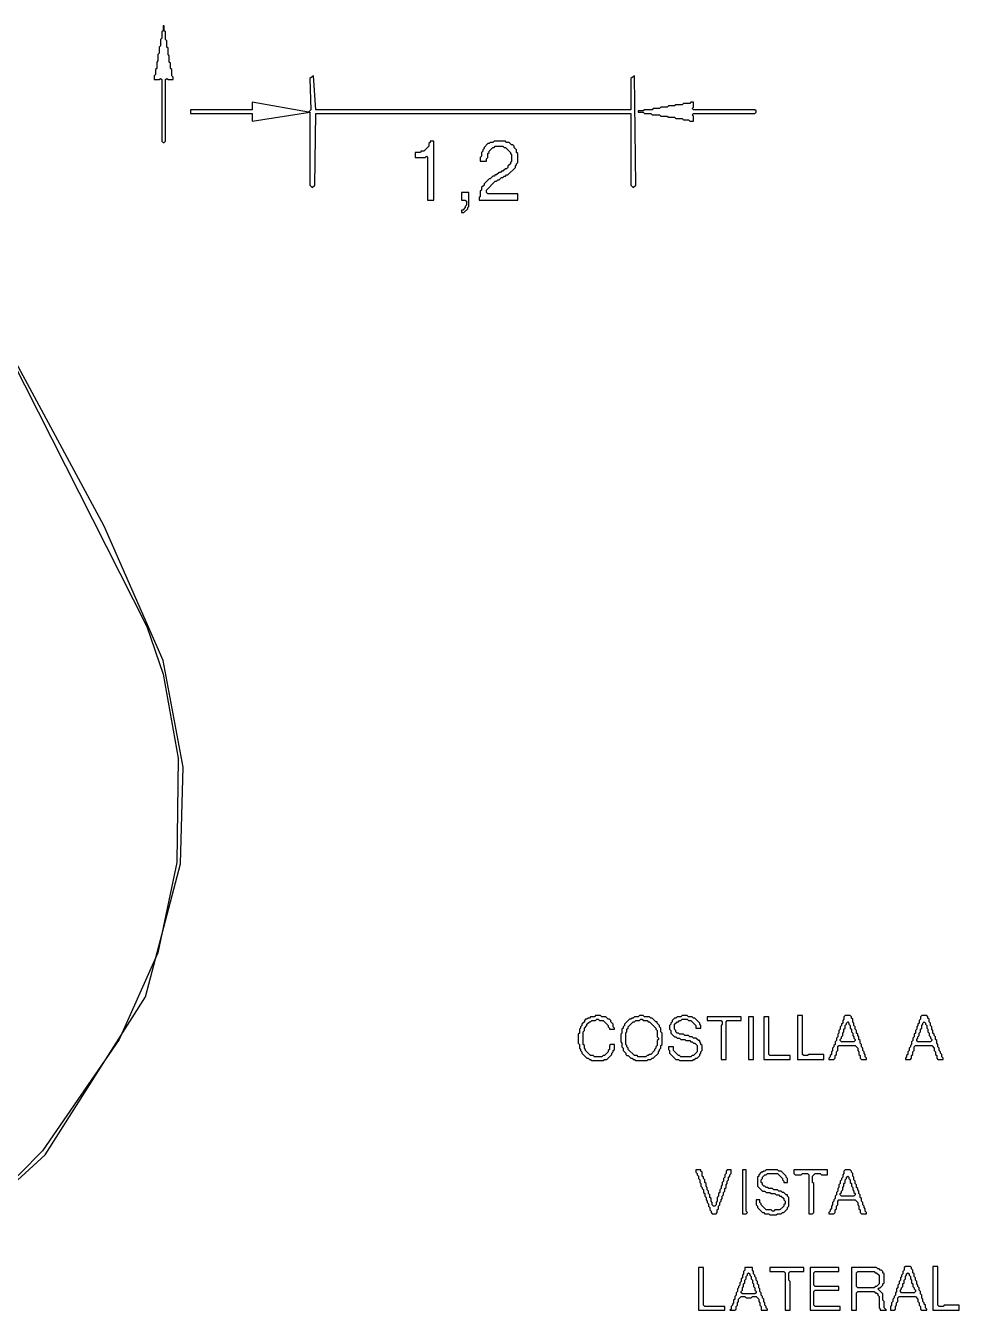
# Model space of a CAD drawing. Extents: x 17 to 323, y -435 to -5.
# Drawn here: x 145.8 to 220.2, y -199.9 to -97.5 of the extents above; entities that cross this region are included whole.
import ezdxf

# ---------------------------------------------------------------- set-up
doc = ezdxf.new("R2010")
doc.units = 0

msp = doc.modelspace()

# ---------------------------------------------------------------- linework, layer by layer
at = {"layer": 'CONTOURS'}
for p, q in [((156.7, -97.9), (156.6, -98)), ((156.6, -98), (156.6, -98.5)), ((156.7, -97.5), (156.7, -97.9)), ((156.8, -97.5), (156.7, -97.5)), ((156.8, -97.9), (156.8, -97.5)), ((156.9, -98), (156.8, -97.9)), ((156.9, -98.6), (156.9, -98)), ((156.5, -99.1), (156.4, -99.2)), ((156.4, -99.2), (156.4, -99.7)), ((156.6, -98.5), (156.5, -98.6)), ((156.5, -98.6), (156.5, -99.1)), ((157, -98.7), (156.9, -98.6)), ((157, -99.2), (157, -98.7)), ((157.1, -99.3), (157, -99.2)), ((157.1, -99.8), (157.1, -99.3)), ((156.3, -100.3), (156.2, -100.4)), ((156.4, -99.7), (156.3, -99.8)), ((156.3, -99.8), (156.3, -100.3)), ((157.2, -99.9), (157.1, -99.8)), ((157.2, -100.4), (157.2, -99.9)), ((156.2, -100.9), (156.1, -101)), ((156.1, -101), (156.1, -101.4)), ((156.2, -100.4), (156.2, -100.9)), ((157.3, -100.5), (157.2, -100.4)), ((157.3, -100.9), (157.3, -100.5)), ((157.4, -101), (157.3, -100.9)), ((157.4, -101.5), (157.4, -101)), ((156.1, -101.4), (156, -101.5)), ((156, -101.5), (156, -101.8)), ((156, -101.8), (156.4, -101.8)), ((156.4, -101.8), (156.5, -101.7)), ((156.5, -101.7), (156.6, -101.8)), ((156.6, -101.8), (156.6, -106.7)), ((156.9, -101.8), (157, -101.7)), ((156.9, -106.7), (156.9, -101.8)), ((157, -101.7), (157.1, -101.8)), ((157.1, -101.8), (157.5, -101.8)), ((157.5, -101.6), (157.4, -101.5)), ((157.5, -101.8), (157.5, -101.6)), ((168.7, -101.5), (168.4, -101.7)), ((168.4, -101.7), (168.5, -104.2)), ((168.9, -104.2), (168.7, -101.5)), ((194.3, -101.5), (194, -101.7)), ((194, -101.7), (194, -104.2)), ((194.4, -110.2), (194.3, -101.5)), ((158.9, -104.2), (158.9, -104.5)), ((163.8, -104.2), (158.9, -104.2)), ((168.3, -104.4), (163.8, -103.6)), ((163.8, -103.6), (163.8, -104.2)), ((163.8, -105.1), (168.4, -104.4)), ((168.5, -104.2), (168.3, -104.4)), ((168.4, -104.4), (168.4, -110.2)), ((194, -104.2), (168.9, -104.2)), ((194.6, -104.3), (194.6, -104.4)), ((195, -104.3), (194.6, -104.3)), ((194.6, -104.4), (195, -104.4)), ((195.1, -104.2), (195, -104.3)), ((195, -104.4), (195.1, -104.5)), ((195.7, -104.2), (195.1, -104.2)), ((195.8, -104.1), (195.7, -104.2)), ((196.3, -104.1), (195.8, -104.1)), ((196.4, -104), (196.3, -104.1)), ((196.9, -104), (196.4, -104)), ((197, -103.9), (196.9, -104)), ((197.5, -103.9), (197, -103.9)), ((197.6, -103.8), (197.5, -103.9)), ((198.1, -103.8), (197.6, -103.8)), ((198.2, -103.7), (198.1, -103.8)), ((198.7, -103.7), (198.2, -103.7)), ((198.8, -103.6), (198.7, -103.7)), ((199, -103.6), (198.8, -103.6)), ((198.9, -104.1), (199, -104)), ((199, -104.2), (198.9, -104.1)), ((199, -104), (199, -103.6)), ((203.9, -104.2), (199, -104.2)), ((204, -104.3), (203.9, -104.2)), ((203.9, -104.5), (204, -104.4)), ((204, -104.4), (204, -104.3)), ((158.9, -104.5), (163.8, -104.5)), ((163.8, -104.5), (163.8, -105.1)), ((168.8, -110.2), (168.9, -104.5)), ((168.9, -104.5), (194, -104.5)), ((194, -104.5), (194, -110.2)), ((195.1, -104.5), (195.6, -104.5)), ((195.6, -104.5), (195.7, -104.6)), ((195.7, -104.6), (196.3, -104.6)), ((196.3, -104.6), (196.4, -104.7)), ((196.4, -104.7), (196.9, -104.7)), ((196.9, -104.7), (197, -104.8)), ((197, -104.8), (197.5, -104.8)), ((197.5, -104.8), (197.6, -104.9)), ((197.6, -104.9), (198.1, -104.9)), ((198.1, -104.9), (198.2, -105)), ((198.2, -105), (198.6, -105)), ((198.6, -105), (198.7, -105.1)), ((198.7, -105.1), (199, -105.1)), ((198.9, -104.6), (199, -104.5)), ((199, -104.7), (198.9, -104.6)), ((199, -104.5), (203.9, -104.5)), ((199, -105.1), (199, -104.7)), ((156.6, -106.7), (156.7, -106.8)), ((156.7, -106.8), (156.8, -106.8)), ((156.8, -106.8), (156.9, -106.7)), ((177.3, -107.5), (177.2, -107.6)), ((177.5, -107.5), (177.3, -107.5)), ((177.9, -107.1), (177.5, -107.5)), ((178, -106.8), (177.9, -106.9)), ((177.9, -106.9), (177.9, -107.1)), ((178, -106.7), (178, -106.8)), ((178.3, -106.7), (178, -106.7)), ((178.3, -111.4), (178.3, -106.7)), ((182.2, -107.5), (182.1, -107.6)), ((182.3, -107.3), (182.2, -107.4)), ((182.2, -107.4), (182.2, -107.5)), ((182.6, -106.9), (182.3, -107.2)), ((182.3, -107.2), (182.3, -107.3)), ((182.7, -106.9), (182.6, -106.9)), ((182.8, -106.8), (182.7, -106.9)), ((182.7, -107.5), (183, -107.2)), ((182.7, -107.6), (182.7, -107.5)), ((183, -106.8), (182.8, -106.8)), ((183.1, -106.7), (183, -106.8)), ((183, -107.2), (183.1, -107.2)), ((184, -106.7), (183.1, -106.7)), ((183.1, -107.2), (183.2, -107.1)), ((183.2, -107.1), (183.8, -107.1)), ((183.8, -107.1), (183.9, -107.2)), ((183.9, -107.2), (184, -107.2)), ((184.1, -106.8), (184, -106.7)), ((184, -107.2), (184.4, -107.6)), ((184.3, -106.8), (184.1, -106.8)), ((184.5, -107), (184.3, -106.8)), ((184.6, -107), (184.5, -107)), ((184.7, -107.1), (184.6, -107)), ((184.7, -107.2), (184.7, -107.1)), ((184.9, -107.4), (184.7, -107.2)), ((184.9, -107.6), (184.9, -107.4)), ((177.2, -107.6), (176.8, -107.6)), ((176.8, -107.6), (176.8, -108)), ((176.8, -108), (177.6, -108)), ((177.6, -108), (177.7, -107.9)), ((177.7, -107.9), (177.8, -108)), ((177.8, -108), (177.8, -111.4)), ((182.1, -107.9), (182, -108)), ((182, -108), (182, -108.3)), ((182, -108.3), (182.5, -108.3)), ((182.1, -107.6), (182.1, -107.9)), ((182.5, -108.1), (182.6, -108)), ((182.5, -108.3), (182.5, -108.1)), ((182.6, -107.7), (182.7, -107.6)), ((182.6, -108), (182.6, -107.7)), ((184.4, -108.5), (184.2, -108.7)), ((184.4, -107.6), (184.4, -107.7)), ((184.4, -107.7), (184.5, -107.8)), ((184.5, -108.3), (184.4, -108.4)), ((184.4, -108.4), (184.4, -108.5)), ((184.5, -107.8), (184.5, -108.3)), ((185, -107.7), (184.9, -107.6)), ((184.9, -108.5), (185, -108.4)), ((184.9, -108.6), (184.9, -108.5)), ((185, -108.4), (185, -107.7)), ((183, -109.5), (182.8, -109.7)), ((183.1, -109.5), (183, -109.5)), ((183.2, -109.4), (183.1, -109.5)), ((183.3, -109.4), (183.2, -109.4)), ((183.5, -109.2), (183.3, -109.4)), ((183.6, -109.2), (183.5, -109.2)), ((183.7, -109.1), (183.6, -109.2)), ((183.8, -109.1), (183.7, -109.1)), ((184, -108.9), (183.8, -109.1)), ((183.8, -109.6), (183.9, -109.5)), ((183.9, -109.5), (184, -109.5)), ((184.1, -108.9), (184, -108.9)), ((184, -109.5), (184.1, -109.4)), ((184.2, -108.8), (184.1, -108.9)), ((184.1, -109.4), (184.2, -109.4)), ((184.2, -108.7), (184.2, -108.8)), ((184.2, -109.4), (184.8, -108.8)), ((184.8, -108.7), (184.9, -108.6)), ((184.8, -108.8), (184.8, -108.7)), ((168.4, -110.2), (168.6, -110.4)), ((168.6, -110.4), (168.8, -110.2)), ((182.3, -110.2), (182.1, -110.4)), ((182.1, -110.4), (182.1, -110.6)), ((182.7, -109.7), (182.3, -110.1)), ((182.3, -110.1), (182.3, -110.2)), ((182.5, -110.6), (183.2, -109.9)), ((182.8, -109.7), (182.7, -109.7)), ((183.2, -109.9), (183.3, -109.9)), ((183.3, -109.9), (183.4, -109.8)), ((183.4, -109.8), (183.5, -109.8)), ((183.5, -109.8), (183.7, -109.6)), ((183.7, -109.6), (183.8, -109.6)), ((194, -110.2), (194.2, -110.4)), ((194.2, -110.4), (194.4, -110.2)), ((177.8, -111.4), (178.3, -111.4)), ((181.1, -110.8), (180.5, -110.8)), ((180.5, -110.8), (180.5, -111.4)), ((180.5, -111.4), (180.8, -111.4)), ((180.8, -111.4), (180.9, -111.5)), ((180.9, -111.5), (180.9, -111.8)), ((181.1, -111.9), (181.1, -110.8)), ((182, -111.1), (181.9, -111.2)), ((181.9, -111.2), (181.9, -111.4)), ((181.9, -111.4), (185, -111.4)), ((182.1, -110.6), (182, -110.7)), ((182, -110.7), (182, -111.1)), ((182.5, -110.8), (182.5, -110.6)), ((182.6, -110.9), (182.5, -110.8)), ((185, -110.9), (182.6, -110.9)), ((185, -111.4), (185, -110.9)), ((180.6, -112.2), (180.5, -112.2)), ((180.5, -112.2), (180.5, -112.4)), ((180.5, -112.4), (180.7, -112.4)), ((180.8, -112), (180.6, -112.2)), ((180.7, -112.4), (181, -112.1)), ((180.9, -111.8), (180.8, -111.9)), ((180.8, -111.9), (180.8, -112)), ((181, -112), (181.1, -111.9)), ((181, -112.1), (181, -112)), ((139.6, -114.2), (155.4, -145.4)), ((152, -137.4), (141.6, -118.1)), ((156.7, -148.1), (152, -137.4)), ((155.4, -145.4), (156.7, -149.2)), ((158.3, -156.6), (156.7, -148.1)), ((156.7, -149.2), (157.9, -155.9)), ((157.9, -155.9), (157.8, -164.2)), ((158.1, -164.3), (158.3, -156.6)), ((155.3, -174.9), (158.1, -164.3)), ((157.8, -164.2), (156.3, -171.4)), ((156.3, -171.4), (153.2, -178.3)), ((147.3, -187.5), (155.3, -174.9)), ((190.3, -176.9), (190.1, -177.1)), ((190.1, -177.1), (190.1, -177.2)), ((190.4, -176.7), (190.3, -176.8)), ((190.3, -176.8), (190.3, -176.9)), ((190.5, -176.7), (190.4, -176.7)), ((190.6, -176.6), (190.5, -176.7)), ((190.5, -177.1), (190.7, -176.9)), ((190.5, -177.2), (190.5, -177.1)), ((190.7, -176.6), (190.6, -176.6)), ((190.8, -176.5), (190.7, -176.6)), ((190.7, -176.9), (190.8, -176.9)), ((191.1, -176.5), (190.8, -176.5)), ((190.8, -176.9), (190.9, -176.8)), ((190.9, -176.8), (191.2, -176.8)), ((191.2, -176.4), (191.1, -176.5)), ((191.6, -176.4), (191.2, -176.4)), ((191.2, -176.8), (191.3, -176.7)), ((191.3, -176.7), (191.4, -176.7)), ((191.4, -176.7), (191.5, -176.8)), ((191.5, -176.8), (191.8, -176.8)), ((191.7, -176.5), (191.6, -176.4)), ((192, -176.5), (191.7, -176.5)), ((191.8, -176.8), (192.2, -177.2)), ((192.2, -176.7), (192, -176.5)), ((192.3, -176.7), (192.2, -176.7)), ((192.4, -176.8), (192.3, -176.7)), ((192.4, -176.9), (192.4, -176.8)), ((192.6, -177.1), (192.4, -176.9)), ((192.6, -177.3), (192.6, -177.1)), ((193.9, -176.7), (193.5, -177.1)), ((193.5, -177.1), (193.5, -177.2)), ((193.8, -177.3), (194.2, -176.9)), ((194, -176.7), (193.9, -176.7)), ((194.1, -176.6), (194, -176.7)), ((194.2, -176.6), (194.1, -176.6)), ((194.3, -176.5), (194.2, -176.6)), ((194.2, -176.9), (194.3, -176.9)), ((194.6, -176.5), (194.3, -176.5)), ((194.3, -176.9), (194.4, -176.8)), ((194.4, -176.8), (194.7, -176.8)), ((194.7, -176.4), (194.6, -176.5)), ((195, -176.4), (194.7, -176.4)), ((194.7, -176.8), (194.8, -176.7)), ((194.8, -176.7), (194.9, -176.7)), ((194.9, -176.7), (195, -176.8)), ((195.1, -176.5), (195, -176.4)), ((195, -176.8), (195.3, -176.8)), ((195.5, -176.5), (195.1, -176.5)), ((195.3, -176.8), (195.4, -176.9)), ((195.4, -176.9), (195.5, -176.9)), ((195.6, -176.6), (195.5, -176.5)), ((195.5, -176.9), (196, -177.4)), ((195.7, -176.6), (195.6, -176.6)), ((196, -176.9), (195.7, -176.6)), ((196.1, -176.9), (196, -176.9)), ((196.1, -177), (196.1, -176.9)), ((196.3, -177.2), (196.1, -177)), ((197.2, -177.1), (197.1, -177.2)), ((197.3, -176.9), (197.2, -177)), ((197.2, -177), (197.2, -177.1)), ((197.5, -176.6), (197.3, -176.8)), ((197.3, -176.8), (197.3, -176.9)), ((197.6, -176.6), (197.5, -176.6)), ((197.5, -177.1), (197.7, -176.9)), ((197.5, -177.5), (197.5, -177.1)), ((197.7, -176.5), (197.6, -176.6)), ((198, -176.5), (197.7, -176.5)), ((197.7, -176.9), (197.8, -176.9)), ((197.8, -176.9), (197.9, -176.8)), ((197.9, -176.8), (198, -176.8)), ((198.1, -176.4), (198, -176.5)), ((198, -176.8), (198.1, -176.7)), ((198.5, -176.4), (198.1, -176.4)), ((198.1, -176.7), (198.5, -176.7)), ((198.6, -176.5), (198.5, -176.4)), ((198.5, -176.7), (198.6, -176.8)), ((198.9, -176.5), (198.6, -176.5)), ((198.6, -176.8), (198.8, -176.8)), ((198.8, -176.8), (199.2, -177.2)), ((199, -176.6), (198.9, -176.5)), ((199.1, -176.6), (199, -176.6)), ((199.5, -177), (199.1, -176.6)), ((199.5, -177.1), (199.5, -177)), ((199.6, -177.2), (199.5, -177.1)), ((200.1, -176.5), (200.1, -176.8)), ((202.8, -176.5), (200.1, -176.5)), ((200.1, -176.8), (201.2, -176.8)), ((201.2, -176.8), (201.3, -176.9)), ((201.3, -177.1), (201.2, -177.2)), ((201.3, -176.9), (201.3, -177.1)), ((201.6, -176.9), (201.7, -176.8)), ((201.6, -179.9), (201.6, -176.9)), ((201.7, -176.8), (202.8, -176.8)), ((202.8, -176.8), (202.8, -176.5)), ((203.4, -176.5), (203.4, -179.9)), ((203.8, -176.5), (203.4, -176.5)), ((203.8, -179.9), (203.8, -176.5)), ((204.6, -176.5), (204.6, -179.9)), ((205, -176.5), (204.6, -176.5)), ((205, -179.5), (205, -176.5)), ((207.3, -176.4), (207.3, -179.9)), ((207.7, -176.4), (207.3, -176.4)), ((207.7, -179.5), (207.7, -176.4)), ((210.9, -177), (210.8, -177.1)), ((210.8, -177.1), (210.8, -177.2)), ((211, -176.7), (210.9, -176.8)), ((210.9, -176.8), (210.9, -177)), ((211.1, -176.4), (211, -176.5)), ((211, -176.5), (211, -176.7)), ((211.5, -176.4), (211.1, -176.4)), ((211.1, -177.2), (211.2, -177.1)), ((211.2, -177), (211.3, -176.9)), ((211.2, -177.1), (211.2, -177)), ((211.3, -176.9), (211.4, -177)), ((211.4, -177), (211.4, -177.1)), ((211.4, -177.1), (211.5, -177.2)), ((211.6, -176.5), (211.5, -176.4)), ((211.6, -176.6), (211.6, -176.5)), ((211.7, -176.7), (211.6, -176.6)), ((211.7, -176.9), (211.7, -176.7)), ((211.8, -177), (211.7, -176.9)), ((211.8, -177.2), (211.8, -177)), ((217, -177), (216.9, -177.1)), ((216.9, -177.1), (216.9, -177.2)), ((217.1, -176.7), (217, -176.8)), ((217, -176.8), (217, -177)), ((217.2, -176.4), (217.1, -176.5)), ((217.1, -176.5), (217.1, -176.7)), ((217.6, -176.4), (217.2, -176.4)), ((217.2, -177.2), (217.3, -177.1)), ((217.3, -177), (217.4, -176.9)), ((217.3, -177.1), (217.3, -177)), ((217.4, -176.9), (217.5, -177)), ((217.5, -177), (217.5, -177.1)), ((217.5, -177.1), (217.6, -177.2)), ((217.7, -176.5), (217.6, -176.4)), ((217.7, -176.6), (217.7, -176.5)), ((217.8, -176.7), (217.7, -176.6)), ((217.8, -176.9), (217.8, -176.7)), ((217.9, -177), (217.8, -176.9)), ((217.9, -177.2), (217.9, -177)), ((189.9, -177.8), (189.8, -177.9)), ((189.8, -177.9), (189.8, -178.6)), ((190, -177.4), (189.9, -177.5)), ((189.9, -177.5), (189.9, -177.8)), ((190.1, -177.2), (190, -177.3)), ((190, -177.3), (190, -177.4)), ((190.2, -177.7), (190.3, -177.6)), ((190.2, -178.7), (190.2, -177.7)), ((190.3, -177.4), (190.5, -177.2)), ((190.3, -177.6), (190.3, -177.4)), ((192.2, -177.2), (192.2, -177.3)), ((192.2, -177.3), (192.3, -177.4)), ((192.3, -177.4), (192.3, -177.5)), ((192.3, -177.5), (192.7, -177.5)), ((192.7, -177.4), (192.6, -177.3)), ((192.7, -177.5), (192.7, -177.4)), ((193.3, -177.8), (193.2, -177.9)), ((193.2, -177.9), (193.2, -178.5)), ((193.4, -177.4), (193.3, -177.5)), ((193.3, -177.5), (193.3, -177.8)), ((193.5, -177.2), (193.4, -177.3)), ((193.4, -177.3), (193.4, -177.4)), ((193.6, -177.8), (193.7, -177.7)), ((193.6, -178.7), (193.6, -177.8)), ((193.7, -177.5), (193.8, -177.4)), ((193.7, -177.7), (193.7, -177.5)), ((193.8, -177.4), (193.8, -177.3)), ((196, -177.4), (196, -177.5)), ((196, -177.5), (196.1, -177.6)), ((196.1, -177.6), (196.1, -178.1)), ((196.1, -178.1), (196.2, -178.2)), ((196.3, -177.3), (196.3, -177.2)), ((196.4, -177.4), (196.3, -177.3)), ((196.4, -177.7), (196.4, -177.4)), ((196.5, -177.8), (196.4, -177.7)), ((196.5, -178.7), (196.5, -177.8)), ((197.1, -177.2), (197.1, -177.5)), ((197.1, -177.5), (197.2, -177.6)), ((197.2, -177.6), (197.2, -177.8)), ((197.2, -177.8), (197.5, -178.1)), ((197.6, -177.6), (197.5, -177.5)), ((197.5, -178.1), (197.6, -178.1)), ((197.6, -177.7), (197.6, -177.6)), ((197.7, -177.8), (197.6, -177.7)), ((197.6, -178.1), (197.7, -178.2)), ((197.8, -177.8), (197.7, -177.8)), ((197.9, -177.9), (197.8, -177.8)), ((198.2, -177.9), (197.9, -177.9)), ((198.3, -178), (198.2, -177.9)), ((198.6, -178), (198.3, -178)), ((198.7, -178.1), (198.6, -178)), ((198.9, -178.1), (198.7, -178.1)), ((199, -178.2), (198.9, -178.1)), ((199.2, -177.2), (199.2, -177.4)), ((199.2, -177.4), (199.6, -177.4)), ((199.6, -177.4), (199.6, -177.2)), ((201.2, -177.2), (201.2, -179.9)), ((210.5, -178.1), (210.4, -178.2)), ((210.6, -177.8), (210.5, -177.9)), ((210.5, -177.9), (210.5, -178.1)), ((210.7, -177.5), (210.6, -177.6)), ((210.6, -177.6), (210.6, -177.8)), ((210.8, -177.2), (210.7, -177.3)), ((210.7, -177.3), (210.7, -177.5)), ((210.8, -178.1), (210.9, -178)), ((210.8, -178.2), (210.8, -178.1)), ((210.9, -177.8), (211, -177.7)), ((210.9, -178), (210.9, -177.8)), ((211, -177.5), (211.1, -177.4)), ((211, -177.7), (211, -177.5)), ((211.1, -177.4), (211.1, -177.2)), ((211.5, -177.2), (211.5, -177.4)), ((211.5, -177.4), (211.6, -177.5)), ((211.6, -177.5), (211.6, -177.7)), ((211.6, -177.7), (211.7, -177.8)), ((211.7, -177.8), (211.7, -178)), ((211.7, -178), (211.8, -178.1)), ((211.9, -177.3), (211.8, -177.2)), ((211.8, -178.1), (211.8, -178.2)), ((211.9, -177.5), (211.9, -177.3)), ((212, -177.6), (211.9, -177.5)), ((212, -177.8), (212, -177.6)), ((212.1, -177.9), (212, -177.8)), ((212.1, -178), (212.1, -177.9)), ((212.2, -178.1), (212.1, -178)), ((212.2, -178.3), (212.2, -178.1)), ((216.6, -178.1), (216.5, -178.2)), ((216.7, -177.8), (216.6, -177.9)), ((216.6, -177.9), (216.6, -178.1)), ((216.8, -177.5), (216.7, -177.6)), ((216.7, -177.6), (216.7, -177.8)), ((216.9, -177.2), (216.8, -177.3)), ((216.8, -177.3), (216.8, -177.5)), ((216.9, -178.1), (217, -178)), ((216.9, -178.2), (216.9, -178.1)), ((217, -177.8), (217.1, -177.7)), ((217, -178), (217, -177.8)), ((217.1, -177.5), (217.2, -177.4)), ((217.1, -177.7), (217.1, -177.5)), ((217.2, -177.4), (217.2, -177.2)), ((217.6, -177.2), (217.6, -177.4)), ((217.6, -177.4), (217.7, -177.5)), ((217.7, -177.5), (217.7, -177.7)), ((217.7, -177.7), (217.8, -177.8)), ((217.8, -177.8), (217.8, -178)), ((217.8, -178), (217.9, -178.1)), ((218, -177.3), (217.9, -177.2)), ((217.9, -178.1), (217.9, -178.2)), ((218, -177.5), (218, -177.3)), ((218.1, -177.6), (218, -177.5)), ((218.1, -177.8), (218.1, -177.6)), ((218.2, -177.9), (218.1, -177.8)), ((218.2, -178), (218.2, -177.9)), ((218.3, -178.1), (218.2, -178)), ((218.3, -178.3), (218.3, -178.1)), ((153.2, -178.3), (147.1, -187.2)), ((189.8, -178.6), (189.9, -178.7)), ((189.9, -178.7), (189.9, -179)), ((189.9, -179), (190, -179.1)), ((190, -179.1), (190, -179.2)), ((190, -179.2), (190.1, -179.3)), ((190.3, -178.8), (190.2, -178.7)), ((190.3, -179), (190.3, -178.8)), ((190.4, -179.1), (190.3, -179)), ((190.4, -179.2), (190.4, -179.1)), ((190.8, -179.6), (190.4, -179.2)), ((192.3, -179.1), (192.2, -179.2)), ((192.2, -179.2), (192.2, -179.3)), ((192.4, -178.7), (192.3, -178.8)), ((192.3, -178.8), (192.3, -179.1)), ((192.7, -178.7), (192.4, -178.7)), ((192.6, -179.2), (192.7, -179.1)), ((192.6, -179.3), (192.6, -179.2)), ((192.7, -179.1), (192.7, -178.7)), ((193.2, -178.5), (193.3, -178.6)), ((193.3, -178.6), (193.3, -178.9)), ((193.3, -178.9), (193.4, -179)), ((193.4, -179), (193.4, -179.2)), ((193.4, -179.2), (193.6, -179.4)), ((193.7, -178.8), (193.6, -178.7)), ((193.7, -178.9), (193.7, -178.8)), ((193.8, -179), (193.7, -178.9)), ((193.8, -179.1), (193.8, -179)), ((194.3, -179.6), (193.8, -179.1)), ((195.9, -179.2), (195.6, -179.5)), ((196, -179), (195.9, -179.1)), ((195.9, -179.1), (195.9, -179.2)), ((196.1, -178.8), (196, -178.9)), ((196, -178.9), (196, -179)), ((196.2, -178.3), (196.1, -178.4)), ((196.1, -178.4), (196.1, -178.8)), ((196.2, -178.2), (196.2, -178.3)), ((196.2, -179.3), (196.3, -179.2)), ((196.3, -179.1), (196.4, -179)), ((196.3, -179.2), (196.3, -179.1)), ((196.4, -178.8), (196.5, -178.7)), ((196.4, -179), (196.4, -178.8)), ((197.4, -178.9), (197, -178.9)), ((197, -178.9), (197, -179.1)), ((197, -179.1), (197.1, -179.2)), ((197.1, -179.2), (197.1, -179.4)), ((197.4, -179.2), (197.4, -178.9)), ((197.8, -179.6), (197.4, -179.2)), ((197.7, -178.2), (197.9, -178.2)), ((197.9, -178.2), (198, -178.3)), ((198, -178.3), (198.3, -178.3)), ((198.3, -178.3), (198.4, -178.4)), ((198.4, -178.4), (198.7, -178.4)), ((198.7, -178.4), (198.8, -178.5)), ((198.8, -178.5), (198.9, -178.5)), ((198.9, -178.5), (199, -178.6)), ((199.2, -178.2), (199, -178.2)), ((199, -178.6), (199.1, -178.6)), ((199.1, -178.6), (199.3, -178.8)), ((199.4, -178.4), (199.2, -178.2)), ((199.3, -178.8), (199.3, -179.3)), ((199.5, -178.4), (199.4, -178.4)), ((199.5, -178.5), (199.5, -178.4)), ((199.6, -178.6), (199.5, -178.5)), ((199.6, -178.7), (199.6, -178.6)), ((199.7, -178.8), (199.6, -178.7)), ((199.6, -179.3), (199.7, -179.2)), ((199.7, -179.2), (199.7, -178.8)), ((210.1, -179.2), (210, -179.3)), ((210.2, -178.9), (210.1, -179)), ((210.1, -179), (210.1, -179.2)), ((210.3, -178.7), (210.2, -178.8)), ((210.2, -178.8), (210.2, -178.9)), ((210.4, -178.4), (210.3, -178.5)), ((210.3, -178.5), (210.3, -178.7)), ((210.4, -178.2), (210.4, -178.4)), ((210.4, -179.3), (210.5, -179.2)), ((210.5, -178.9), (210.6, -178.8)), ((210.5, -179.2), (210.5, -178.9)), ((210.6, -178.8), (211.9, -178.8)), ((210.7, -178.3), (210.8, -178.2)), ((210.7, -178.4), (210.7, -178.3)), ((210.8, -178.5), (210.7, -178.4)), ((211.8, -178.5), (210.8, -178.5)), ((211.8, -178.2), (211.9, -178.3)), ((211.9, -178.4), (211.8, -178.5)), ((211.9, -178.3), (211.9, -178.4)), ((211.9, -178.8), (212.1, -179)), ((212.1, -179), (212.1, -179.2)), ((212.1, -179.2), (212.2, -179.3)), ((212.3, -178.4), (212.2, -178.3)), ((212.3, -178.6), (212.3, -178.4)), ((212.4, -178.7), (212.3, -178.6)), ((212.4, -178.9), (212.4, -178.7)), ((212.5, -179), (212.4, -178.9)), ((212.5, -179.2), (212.5, -179)), ((212.6, -179.3), (212.5, -179.2)), ((216.2, -179.2), (216.1, -179.3)), ((216.3, -178.9), (216.2, -179)), ((216.2, -179), (216.2, -179.2)), ((216.4, -178.7), (216.3, -178.8)), ((216.3, -178.8), (216.3, -178.9)), ((216.5, -178.4), (216.4, -178.5)), ((216.4, -178.5), (216.4, -178.7)), ((216.5, -178.2), (216.5, -178.4)), ((216.5, -179.3), (216.6, -179.2)), ((216.6, -178.9), (216.7, -178.8)), ((216.6, -179.2), (216.6, -178.9)), ((216.7, -178.8), (218, -178.8)), ((216.8, -178.3), (216.9, -178.2)), ((216.8, -178.4), (216.8, -178.3)), ((216.9, -178.5), (216.8, -178.4)), ((217.9, -178.5), (216.9, -178.5)), ((217.9, -178.2), (218, -178.3)), ((218, -178.4), (217.9, -178.5)), ((218, -178.3), (218, -178.4)), ((218, -178.8), (218.2, -179)), ((218.2, -179), (218.2, -179.2)), ((218.2, -179.2), (218.3, -179.3)), ((218.4, -178.4), (218.3, -178.3)), ((218.4, -178.6), (218.4, -178.4)), ((218.5, -178.7), (218.4, -178.6)), ((218.5, -178.9), (218.5, -178.7)), ((218.6, -179), (218.5, -178.9)), ((218.6, -179.2), (218.6, -179)), ((218.7, -179.3), (218.6, -179.2)), ((190.1, -179.3), (190.1, -179.4)), ((190.1, -179.4), (190.5, -179.8)), ((190.5, -179.8), (190.6, -179.8)), ((190.6, -179.8), (190.7, -179.9)), ((190.7, -179.9), (190.8, -179.9)), ((191, -179.6), (190.8, -179.6)), ((190.8, -179.9), (190.9, -180)), ((190.9, -180), (191.8, -180)), ((191.1, -179.7), (191, -179.6)), ((191.7, -179.7), (191.1, -179.7)), ((191.8, -179.6), (191.7, -179.7)), ((191.9, -179.6), (191.8, -179.6)), ((191.8, -180), (191.9, -179.9)), ((192.2, -179.3), (191.9, -179.6)), ((191.9, -179.9), (192.1, -179.9)), ((192.1, -179.9), (192.5, -179.5)), ((192.5, -179.4), (192.6, -179.3)), ((192.5, -179.5), (192.5, -179.4)), ((193.6, -179.4), (193.6, -179.5)), ((193.6, -179.5), (193.7, -179.6)), ((193.7, -179.6), (193.8, -179.6)), ((193.8, -179.6), (194, -179.8)), ((194, -179.8), (194.1, -179.8)), ((194.1, -179.8), (194.2, -179.9)), ((194.2, -179.9), (194.3, -179.9)), ((194.5, -179.6), (194.3, -179.6)), ((194.3, -179.9), (194.4, -180)), ((194.4, -180), (195.3, -180)), ((194.6, -179.7), (194.5, -179.6)), ((195.2, -179.7), (194.6, -179.7)), ((195.3, -179.6), (195.2, -179.7)), ((195.4, -179.6), (195.3, -179.6)), ((195.3, -180), (195.4, -179.9)), ((195.5, -179.5), (195.4, -179.6)), ((195.4, -179.9), (195.6, -179.9)), ((195.6, -179.5), (195.5, -179.5)), ((195.6, -179.9), (195.7, -179.8)), ((195.7, -179.8), (195.8, -179.8)), ((195.8, -179.8), (196.2, -179.4)), ((196.2, -179.4), (196.2, -179.3)), ((197.1, -179.4), (197.6, -179.9)), ((197.6, -179.9), (197.8, -179.9)), ((197.9, -179.6), (197.8, -179.6)), ((197.8, -179.9), (197.9, -180)), ((198, -179.7), (197.9, -179.6)), ((197.9, -180), (198.9, -180)), ((198.8, -179.7), (198, -179.7)), ((198.9, -179.6), (198.8, -179.7)), ((199, -179.6), (198.9, -179.6)), ((198.9, -180), (199, -179.9)), ((199.3, -179.3), (199, -179.6)), ((199, -179.9), (199.1, -179.9)), ((199.1, -179.9), (199.2, -179.8)), ((199.2, -179.8), (199.3, -179.8)), ((199.3, -179.8), (199.5, -179.6)), ((199.5, -179.5), (199.6, -179.4)), ((199.5, -179.6), (199.5, -179.5)), ((199.6, -179.4), (199.6, -179.3)), ((201.2, -179.9), (201.6, -179.9)), ((203.4, -179.9), (203.8, -179.9)), ((204.6, -179.9), (206.7, -179.9)), ((205.1, -179.6), (205, -179.5)), ((206.7, -179.6), (205.1, -179.6)), ((206.7, -179.9), (206.7, -179.6)), ((207.3, -179.9), (209.4, -179.9)), ((207.8, -179.6), (207.7, -179.5)), ((208.1, -179.6), (207.8, -179.6)), ((208.2, -179.5), (208.1, -179.6)), ((209.4, -179.5), (208.2, -179.5)), ((209.4, -179.9), (209.4, -179.5)), ((209.9, -179.7), (209.8, -179.8)), ((209.8, -179.8), (209.8, -179.9)), ((209.8, -179.9), (210.2, -179.9)), ((210, -179.5), (209.9, -179.6)), ((209.9, -179.6), (209.9, -179.7)), ((210, -179.3), (210, -179.5)), ((210.2, -179.9), (210.3, -179.8)), ((210.3, -179.6), (210.4, -179.5)), ((210.3, -179.8), (210.3, -179.6)), ((210.4, -179.5), (210.4, -179.3)), ((212.2, -179.3), (212.2, -179.5)), ((212.2, -179.5), (212.3, -179.6)), ((212.3, -179.6), (212.3, -179.8)), ((212.3, -179.8), (212.4, -179.9)), ((212.4, -179.9), (212.8, -179.9)), ((212.6, -179.4), (212.6, -179.3)), ((212.7, -179.5), (212.6, -179.4)), ((212.7, -179.7), (212.7, -179.5)), ((212.8, -179.8), (212.7, -179.7)), ((212.8, -179.9), (212.8, -179.8)), ((216, -179.7), (215.9, -179.8)), ((215.9, -179.8), (215.9, -179.9)), ((215.9, -179.9), (216.3, -179.9)), ((216.1, -179.5), (216, -179.6)), ((216, -179.6), (216, -179.7)), ((216.1, -179.3), (216.1, -179.5)), ((216.3, -179.9), (216.4, -179.8)), ((216.4, -179.6), (216.5, -179.5)), ((216.4, -179.8), (216.4, -179.6)), ((216.5, -179.5), (216.5, -179.3)), ((218.3, -179.3), (218.3, -179.5)), ((218.3, -179.5), (218.4, -179.6)), ((218.4, -179.6), (218.4, -179.8)), ((218.4, -179.8), (218.5, -179.9)), ((218.5, -179.9), (218.9, -179.9)), ((218.7, -179.4), (218.7, -179.3)), ((218.8, -179.5), (218.7, -179.4)), ((218.8, -179.7), (218.8, -179.5)), ((218.9, -179.8), (218.8, -179.7)), ((218.9, -179.9), (218.9, -179.8)), ((147.1, -187.2), (141.3, -193)), ((138.9, -195.2), (147.3, -187.5)), ((199.2, -188.7), (199.2, -188.9)), ((199.6, -188.7), (199.2, -188.7)), ((199.2, -188.9), (199.3, -189)), ((199.3, -189), (199.3, -189.1)), ((199.3, -189.1), (199.4, -189.2)), ((199.4, -189.2), (199.4, -189.4)), ((199.4, -189.4), (199.5, -189.5)), ((199.6, -188.8), (199.6, -188.7)), ((199.7, -188.9), (199.6, -188.8)), ((199.7, -189.2), (199.7, -188.9)), ((199.8, -189.3), (199.7, -189.2)), ((199.8, -189.4), (199.8, -189.3)), ((199.9, -189.5), (199.8, -189.4)), ((201.5, -189.3), (201.4, -189.4)), ((201.4, -189.4), (201.4, -189.6)), ((201.6, -189), (201.5, -189.1)), ((201.5, -189.1), (201.5, -189.3)), ((201.7, -188.7), (201.6, -188.8)), ((201.6, -188.8), (201.6, -189)), ((202, -188.7), (201.7, -188.7)), ((201.8, -189.3), (201.9, -189.2)), ((201.8, -189.5), (201.8, -189.3)), ((201.9, -189.1), (202, -189)), ((201.9, -189.2), (201.9, -189.1)), ((202, -189), (202, -188.7)), ((202.9, -188.7), (202.9, -192.2)), ((203.2, -188.7), (202.9, -188.7)), ((203.2, -192), (203.2, -188.7)), ((204.2, -189.2), (204.1, -189.3)), ((204.1, -189.3), (204.1, -190)), ((204.4, -188.9), (204.2, -189.1)), ((204.2, -189.1), (204.2, -189.2)), ((204.5, -188.9), (204.4, -188.9)), ((204.4, -189.5), (204.5, -189.4)), ((204.6, -188.8), (204.5, -188.9)), ((204.5, -189.3), (204.7, -189.1)), ((204.5, -189.4), (204.5, -189.3)), ((204.7, -188.8), (204.6, -188.8)), ((204.8, -188.7), (204.7, -188.8)), ((204.7, -189.1), (204.8, -189.1)), ((205.7, -188.7), (204.8, -188.7)), ((204.8, -189.1), (204.9, -189)), ((204.9, -189), (205.7, -189)), ((205.8, -188.8), (205.7, -188.7)), ((205.7, -189), (206.1, -189.4)), ((206, -188.8), (205.8, -188.8)), ((206.4, -189.2), (206, -188.8)), ((206.1, -189.4), (206.1, -189.5)), ((206.4, -189.3), (206.4, -189.2)), ((206.5, -189.4), (206.4, -189.3)), ((206.5, -189.7), (206.5, -189.4)), ((207, -188.7), (207, -189)), ((209.7, -188.7), (207, -188.7)), ((207, -189), (207.1, -189.1)), ((207.1, -189.1), (207.6, -189.1)), ((207.6, -189.1), (207.7, -189)), ((207.7, -189), (208.1, -189)), ((208.1, -189), (208.2, -189.1)), ((208.2, -189.1), (208.2, -192.2)), ((208.5, -189.2), (208.7, -189)), ((208.5, -189.7), (208.5, -189.2)), ((208.7, -189), (209.1, -189)), ((209.1, -189), (209.2, -189.1)), ((209.2, -189.1), (209.7, -189.1)), ((209.7, -189.1), (209.7, -188.7)), ((210.9, -189.3), (210.8, -189.4)), ((210.8, -189.4), (210.8, -189.5)), ((211, -189), (210.9, -189.1)), ((210.9, -189.1), (210.9, -189.3)), ((211.1, -188.7), (211, -188.8)), ((211, -188.8), (211, -189)), ((211.5, -188.7), (211.1, -188.7)), ((211.1, -189.5), (211.2, -189.4)), ((211.2, -189.3), (211.3, -189.2)), ((211.2, -189.4), (211.2, -189.3)), ((211.3, -189.2), (211.4, -189.3)), ((211.4, -189.3), (211.4, -189.4)), ((211.4, -189.4), (211.5, -189.5)), ((211.6, -188.8), (211.5, -188.7)), ((211.6, -188.9), (211.6, -188.8)), ((211.7, -189), (211.6, -188.9)), ((211.7, -189.2), (211.7, -189)), ((211.8, -189.3), (211.7, -189.2)), ((211.8, -189.5), (211.8, -189.3)), ((199.5, -189.5), (199.5, -189.7)), ((199.5, -189.7), (199.6, -189.8)), ((199.6, -189.8), (199.6, -190)), ((199.6, -190), (199.7, -190.1)), ((199.7, -190.1), (199.7, -190.2)), ((199.7, -190.2), (199.8, -190.3)), ((199.8, -190.3), (199.8, -190.5)), ((199.9, -189.7), (199.9, -189.5)), ((200, -189.8), (199.9, -189.7)), ((200, -190), (200, -189.8)), ((200.1, -190.1), (200, -190)), ((200.1, -190.3), (200.1, -190.1)), ((200.2, -190.4), (200.1, -190.3)), ((200.2, -190.6), (200.2, -190.4)), ((201.2, -190.2), (201.1, -190.3)), ((201.1, -190.3), (201.1, -190.5)), ((201.3, -189.9), (201.2, -190)), ((201.2, -190), (201.2, -190.2)), ((201.4, -189.6), (201.3, -189.7)), ((201.3, -189.7), (201.3, -189.9)), ((201.4, -190.5), (201.5, -190.4)), ((201.5, -190.2), (201.6, -190.1)), ((201.5, -190.4), (201.5, -190.2)), ((201.6, -189.9), (201.7, -189.8)), ((201.6, -190.1), (201.6, -189.9)), ((201.7, -189.6), (201.8, -189.5)), ((201.7, -189.8), (201.7, -189.6)), ((204.1, -190), (204.5, -190.4)), ((204.4, -189.7), (204.4, -189.5)), ((204.5, -189.8), (204.4, -189.7)), ((204.5, -189.9), (204.5, -189.8)), ((204.6, -190), (204.5, -189.9)), ((204.5, -190.4), (204.7, -190.4)), ((204.7, -190), (204.6, -190)), ((204.8, -190.1), (204.7, -190)), ((204.7, -190.4), (204.8, -190.5)), ((204.9, -190.1), (204.8, -190.1)), ((205, -190.2), (204.9, -190.1)), ((205.3, -190.2), (205, -190.2)), ((205.4, -190.3), (205.3, -190.2)), ((205.7, -190.3), (205.4, -190.3)), ((205.8, -190.4), (205.7, -190.3)), ((206, -190.4), (205.8, -190.4)), ((206.1, -190.5), (206, -190.4)), ((206.1, -189.5), (206.2, -189.6)), ((206.2, -189.6), (206.2, -189.7)), ((206.2, -189.7), (206.5, -189.7)), ((208.6, -189.8), (208.5, -189.7)), ((208.6, -192.1), (208.6, -189.8)), ((210.5, -190.4), (210.4, -190.5)), ((210.6, -190.1), (210.5, -190.2)), ((210.5, -190.2), (210.5, -190.4)), ((210.7, -189.8), (210.6, -189.9)), ((210.6, -189.9), (210.6, -190.1)), ((210.8, -189.5), (210.7, -189.6)), ((210.7, -189.6), (210.7, -189.8)), ((210.8, -190.4), (210.9, -190.3)), ((210.8, -190.5), (210.8, -190.4)), ((210.9, -190.1), (211, -190)), ((210.9, -190.3), (210.9, -190.1)), ((211, -189.8), (211.1, -189.7)), ((211, -190), (211, -189.8)), ((211.1, -189.7), (211.1, -189.5)), ((211.5, -189.5), (211.5, -189.7)), ((211.5, -189.7), (211.6, -189.8)), ((211.6, -189.8), (211.6, -190)), ((211.6, -190), (211.7, -190.1)), ((211.7, -190.1), (211.7, -190.3)), ((211.7, -190.3), (211.8, -190.4)), ((211.9, -189.6), (211.8, -189.5)), ((211.8, -190.4), (211.8, -190.5)), ((211.9, -189.8), (211.9, -189.6)), ((212, -189.9), (211.9, -189.8)), ((212, -190.1), (212, -189.9)), ((212.1, -190.2), (212, -190.1)), ((212.1, -190.3), (212.1, -190.2)), ((212.2, -190.4), (212.1, -190.3)), ((212.2, -190.6), (212.2, -190.4)), ((199.8, -190.5), (199.9, -190.6)), ((199.9, -190.6), (199.9, -190.8)), ((199.9, -190.8), (200, -190.9)), ((200, -190.9), (200, -191.1)), ((200, -191.1), (200.1, -191.2)), ((200.1, -191.2), (200.1, -191.3)), ((200.1, -191.3), (200.2, -191.4)), ((200.3, -190.7), (200.2, -190.6)), ((200.2, -191.4), (200.2, -191.6)), ((200.3, -190.9), (200.3, -190.7)), ((200.4, -191), (200.3, -190.9)), ((200.4, -191.2), (200.4, -191)), ((200.5, -191.3), (200.4, -191.2)), ((200.5, -191.5), (200.5, -191.3)), ((200.9, -191.2), (200.8, -191.3)), ((200.8, -191.3), (200.8, -191.5)), ((201, -190.8), (200.9, -190.9)), ((200.9, -190.9), (200.9, -191.2)), ((201.1, -190.5), (201, -190.6)), ((201, -190.6), (201, -190.8)), ((201.1, -191.3), (201.2, -191.2)), ((201.1, -191.5), (201.1, -191.3)), ((201.2, -191.1), (201.3, -191)), ((201.2, -191.2), (201.2, -191.1)), ((201.3, -190.8), (201.4, -190.7)), ((201.3, -191), (201.3, -190.8)), ((201.4, -190.7), (201.4, -190.5)), ((204.3, -191.1), (204, -191.1)), ((204, -191.1), (204, -191.5)), ((204.3, -191.3), (204.3, -191.1)), ((204.4, -191.4), (204.3, -191.3)), ((204.4, -191.5), (204.4, -191.4)), ((204.8, -190.5), (205.1, -190.5)), ((205.1, -190.5), (205.2, -190.6)), ((205.2, -190.6), (205.5, -190.6)), ((205.5, -190.6), (205.6, -190.7)), ((205.6, -190.7), (205.8, -190.7)), ((205.8, -190.7), (205.9, -190.8)), ((205.9, -190.8), (206, -190.8)), ((206, -190.8), (206.2, -191)), ((206.2, -190.5), (206.1, -190.5)), ((206.4, -190.7), (206.2, -190.5)), ((206.2, -191), (206.2, -191.1)), ((206.2, -191.1), (206.3, -191.2)), ((206.3, -191.4), (206.2, -191.5)), ((206.3, -191.2), (206.3, -191.4)), ((206.5, -190.7), (206.4, -190.7)), ((206.5, -190.8), (206.5, -190.7)), ((206.6, -190.9), (206.5, -190.8)), ((206.6, -191.6), (206.6, -190.9)), ((210.2, -191.2), (210.1, -191.3)), ((210.1, -191.3), (210.1, -191.5)), ((210.3, -191), (210.2, -191.1)), ((210.2, -191.1), (210.2, -191.2)), ((210.4, -190.7), (210.3, -190.8)), ((210.3, -190.8), (210.3, -191)), ((210.4, -190.5), (210.4, -190.7)), ((210.5, -191.2), (210.6, -191.1)), ((210.5, -191.5), (210.5, -191.2)), ((210.6, -191.1), (211.9, -191.1)), ((210.7, -190.6), (210.8, -190.5)), ((210.7, -190.7), (210.7, -190.6)), ((210.8, -190.8), (210.7, -190.7)), ((211.8, -190.8), (210.8, -190.8)), ((211.8, -190.5), (211.9, -190.6)), ((211.9, -190.7), (211.8, -190.8)), ((211.9, -190.6), (211.9, -190.7)), ((211.9, -191.1), (212.1, -191.3)), ((212.1, -191.3), (212.1, -191.5)), ((212.3, -190.7), (212.2, -190.6)), ((212.3, -190.9), (212.3, -190.7)), ((212.4, -191), (212.3, -190.9)), ((212.4, -191.2), (212.4, -191)), ((212.5, -191.3), (212.4, -191.2)), ((212.5, -191.5), (212.5, -191.3)), ((200.2, -191.6), (200.3, -191.7)), ((200.3, -191.7), (200.3, -191.9)), ((200.3, -191.9), (200.4, -192)), ((200.4, -192), (200.4, -192.1)), ((200.4, -192.1), (200.5, -192.2)), ((200.6, -191.6), (200.5, -191.5)), ((200.5, -192.2), (200.8, -192.2)), ((200.7, -191.6), (200.6, -191.6)), ((200.8, -191.5), (200.7, -191.6)), ((200.8, -192.2), (200.9, -192.1)), ((200.9, -191.9), (201, -191.8)), ((200.9, -192.1), (200.9, -191.9)), ((201, -191.6), (201.1, -191.5)), ((201, -191.8), (201, -191.6)), ((202.9, -192.2), (203.2, -192.2)), ((203.3, -192.1), (203.2, -192)), ((203.2, -192.2), (203.3, -192.1)), ((204, -191.5), (204.1, -191.6)), ((204.1, -191.6), (204.1, -191.7)), ((204.1, -191.7), (204.5, -192.1)), ((204.8, -191.9), (204.4, -191.5)), ((204.5, -192.1), (204.6, -192.1)), ((204.6, -192.1), (204.7, -192.2)), ((204.7, -192.2), (205, -192.2)), ((205.2, -191.9), (204.8, -191.9)), ((205, -192.2), (205.1, -192.3)), ((205.1, -192.3), (205.6, -192.3)), ((205.3, -192), (205.2, -191.9)), ((205.4, -192), (205.3, -192)), ((205.5, -191.9), (205.4, -192)), ((205.9, -191.9), (205.5, -191.9)), ((205.6, -192.3), (205.7, -192.2)), ((205.7, -192.2), (206, -192.2)), ((206.2, -191.6), (205.9, -191.9)), ((206, -192.2), (206.1, -192.1)), ((206.1, -192.1), (206.2, -192.1)), ((206.2, -191.5), (206.2, -191.6)), ((206.2, -192.1), (206.5, -191.8)), ((206.5, -191.7), (206.6, -191.6)), ((206.5, -191.8), (206.5, -191.7)), ((208.2, -192.2), (208.5, -192.2)), ((208.5, -192.2), (208.6, -192.1)), ((209.9, -192), (209.8, -192.1)), ((209.8, -192.1), (209.8, -192.2)), ((209.8, -192.2), (210.2, -192.2)), ((210, -191.8), (209.9, -191.9)), ((209.9, -191.9), (209.9, -192)), ((210.1, -191.5), (210, -191.6)), ((210, -191.6), (210, -191.8)), ((210.2, -192.2), (210.3, -192.1)), ((210.3, -191.9), (210.4, -191.8)), ((210.3, -192.1), (210.3, -191.9)), ((210.4, -191.6), (210.5, -191.5)), ((210.4, -191.8), (210.4, -191.6)), ((212.1, -191.5), (212.2, -191.6)), ((212.2, -191.6), (212.2, -191.8)), ((212.2, -191.8), (212.3, -191.9)), ((212.3, -191.9), (212.3, -192.1)), ((212.3, -192.1), (212.4, -192.2)), ((212.4, -192.2), (212.8, -192.2)), ((212.6, -191.6), (212.5, -191.5)), ((212.6, -191.7), (212.6, -191.6)), ((212.7, -191.8), (212.6, -191.7)), ((212.7, -192), (212.7, -191.8)), ((212.8, -192.1), (212.7, -192)), ((212.8, -192.2), (212.8, -192.1)), ((199.4, -196.5), (199.4, -199.9)), ((199.8, -196.5), (199.4, -196.5)), ((199.8, -199.5), (199.8, -196.5)), ((203.1, -196.5), (203.1, -196.7)), ((203.7, -196.5), (203.1, -196.5)), ((203.7, -196.7), (203.7, -196.5)), ((205.1, -196.5), (205.1, -196.8)), ((207.8, -196.5), (205.1, -196.5)), ((207.8, -196.8), (207.8, -196.5)), ((208.3, -196.5), (208.3, -199.9)), ((210.6, -196.5), (208.3, -196.5)), ((210.6, -196.8), (210.6, -196.5)), ((211.6, -196.5), (211.6, -199.9)), ((213.6, -196.5), (211.6, -196.5)), ((213.7, -196.6), (213.6, -196.5)), ((213.8, -196.6), (213.7, -196.6)), ((213.9, -196.7), (213.8, -196.6)), ((215.9, -196.4), (215.8, -196.5)), ((215.8, -196.5), (215.8, -196.7)), ((216.3, -196.4), (215.9, -196.4)), ((216.4, -196.5), (216.3, -196.4)), ((216.4, -196.6), (216.4, -196.5)), ((216.5, -196.7), (216.4, -196.6)), ((218.1, -196.4), (218.1, -199.9)), ((218.5, -196.4), (218.1, -196.4)), ((218.5, -199.5), (218.5, -196.4)), ((202.8, -197.6), (202.7, -197.7)), ((202.9, -197.3), (202.8, -197.4)), ((202.8, -197.4), (202.8, -197.6)), ((203, -197), (202.9, -197.1)), ((202.9, -197.1), (202.9, -197.3)), ((203.1, -196.7), (203, -196.8)), ((203, -196.8), (203, -197)), ((203.1, -197.5), (203.2, -197.4)), ((203.1, -197.7), (203.1, -197.5)), ((203.2, -197.2), (203.3, -197.1)), ((203.2, -197.4), (203.2, -197.2)), ((203.3, -197), (203.4, -196.9)), ((203.3, -197.1), (203.3, -197)), ((203.4, -196.9), (203.5, -197)), ((203.5, -197), (203.5, -197.1)), ((203.5, -197.1), (203.6, -197.2)), ((203.6, -197.2), (203.6, -197.4)), ((203.6, -197.4), (203.7, -197.5)), ((203.8, -196.8), (203.7, -196.7)), ((203.7, -197.5), (203.7, -197.7)), ((203.8, -197), (203.8, -196.8)), ((203.9, -197.1), (203.8, -197)), ((203.9, -197.2), (203.9, -197.1)), ((204, -197.3), (203.9, -197.2)), ((204, -197.5), (204, -197.3)), ((204.1, -197.6), (204, -197.5)), ((204.1, -197.8), (204.1, -197.6)), ((205.1, -196.8), (206.2, -196.8)), ((206.2, -196.8), (206.3, -196.9)), ((206.3, -196.9), (206.3, -199.9)), ((206.6, -196.9), (206.7, -196.8)), ((206.6, -197.5), (206.6, -196.9)), ((206.7, -197.6), (206.6, -197.5)), ((206.7, -196.8), (207.8, -196.8)), ((206.7, -199.9), (206.7, -197.6)), ((208.6, -196.9), (208.7, -196.8)), ((208.6, -197.9), (208.6, -196.9)), ((208.7, -196.8), (210.6, -196.8)), ((212, -196.9), (212.1, -196.8)), ((212, -198), (212, -196.9)), ((212.1, -196.8), (213.4, -196.8)), ((213.4, -196.8), (213.5, -196.9)), ((213.5, -196.9), (213.6, -196.9)), ((213.6, -196.9), (213.8, -197.1)), ((213.8, -197.1), (213.8, -197.8)), ((214, -196.7), (213.9, -196.7)), ((214.1, -196.8), (214, -196.7)), ((214.1, -196.9), (214.1, -196.8)), ((214.2, -197), (214.1, -196.9)), ((214.2, -197.7), (214.2, -197)), ((215.5, -197.5), (215.4, -197.6)), ((215.4, -197.6), (215.4, -197.8)), ((215.6, -197.2), (215.5, -197.3)), ((215.5, -197.3), (215.5, -197.5)), ((215.7, -197), (215.6, -197.1)), ((215.6, -197.1), (215.6, -197.2)), ((215.8, -196.7), (215.7, -196.8)), ((215.7, -196.8), (215.7, -197)), ((215.8, -197.5), (215.9, -197.4)), ((215.8, -197.7), (215.8, -197.5)), ((215.9, -197.2), (216, -197.1)), ((215.9, -197.4), (215.9, -197.2)), ((216, -197), (216.1, -196.9)), ((216, -197.1), (216, -197)), ((216.1, -196.9), (216.2, -197)), ((216.2, -197), (216.2, -197.1)), ((216.2, -197.1), (216.3, -197.2)), ((216.3, -197.2), (216.3, -197.4)), ((216.3, -197.4), (216.4, -197.5)), ((216.4, -197.5), (216.4, -197.7)), ((216.5, -196.9), (216.5, -196.7)), ((216.6, -197), (216.5, -196.9)), ((216.6, -197.2), (216.6, -197)), ((216.7, -197.3), (216.6, -197.2)), ((216.7, -197.5), (216.7, -197.3)), ((216.8, -197.6), (216.7, -197.5)), ((216.8, -197.8), (216.8, -197.6)), ((202.5, -198.4), (202.4, -198.5)), ((202.4, -198.5), (202.4, -198.7)), ((202.6, -198.1), (202.5, -198.2)), ((202.5, -198.2), (202.5, -198.4)), ((202.7, -197.9), (202.6, -198)), ((202.6, -198), (202.6, -198.1)), ((202.7, -197.7), (202.7, -197.9)), ((202.8, -198.4), (202.9, -198.3)), ((202.8, -198.5), (202.8, -198.4)), ((202.9, -198.6), (202.8, -198.5)), ((202.9, -198.1), (203, -198)), ((202.9, -198.3), (202.9, -198.1)), ((203.9, -198.6), (202.9, -198.6)), ((203, -197.8), (203.1, -197.7)), ((203, -198), (203, -197.8)), ((203.7, -197.7), (203.8, -197.8)), ((203.8, -197.8), (203.8, -198)), ((203.8, -198), (203.9, -198.1)), ((203.9, -198.1), (203.9, -198.3)), ((203.9, -198.3), (204, -198.4)), ((204, -198.5), (203.9, -198.6)), ((204, -198.4), (204, -198.5)), ((204.2, -197.9), (204.1, -197.8)), ((204.2, -198.1), (204.2, -197.9)), ((204.3, -198.2), (204.2, -198.1)), ((204.3, -198.4), (204.3, -198.2)), ((204.4, -198.5), (204.3, -198.4)), ((204.4, -198.7), (204.4, -198.5)), ((208.7, -198), (208.6, -197.9)), ((208.6, -198.4), (208.7, -198.3)), ((208.6, -199.5), (208.6, -198.4)), ((210.6, -198), (208.7, -198)), ((208.7, -198.3), (210.6, -198.3)), ((210.6, -198.3), (210.6, -198)), ((212.1, -198.1), (212, -198)), ((212, -198.5), (212.1, -198.4)), ((212, -199.9), (212, -198.5)), ((213.4, -198.1), (212.1, -198.1)), ((212.1, -198.4), (213.4, -198.4)), ((213.5, -198), (213.4, -198.1)), ((213.4, -198.4), (213.5, -198.5)), ((213.6, -198), (213.5, -198)), ((213.5, -198.5), (213.6, -198.5)), ((213.8, -197.8), (213.6, -198)), ((213.6, -198.5), (213.7, -198.6)), ((213.7, -198.2), (213.8, -198.1)), ((214.1, -198.6), (213.7, -198.2)), ((213.7, -198.6), (213.7, -198.7)), ((213.8, -198.1), (213.9, -198.1)), ((213.9, -198.1), (214.1, -197.9)), ((214.1, -197.8), (214.2, -197.7)), ((214.1, -197.9), (214.1, -197.8)), ((214.1, -199.1), (214.1, -198.6)), ((215.2, -198.4), (215.1, -198.5)), ((215.1, -198.5), (215.1, -198.7)), ((215.3, -198.1), (215.2, -198.2)), ((215.2, -198.2), (215.2, -198.4)), ((215.4, -197.8), (215.3, -197.9)), ((215.3, -197.9), (215.3, -198.1)), ((215.5, -198.3), (215.6, -198.2)), ((215.5, -198.4), (215.5, -198.3)), ((215.6, -198.5), (215.5, -198.4)), ((215.6, -198.1), (215.7, -198)), ((215.6, -198.2), (215.6, -198.1)), ((216.6, -198.5), (215.6, -198.5)), ((215.7, -197.8), (215.8, -197.7)), ((215.7, -198), (215.7, -197.8)), ((216.4, -197.7), (216.5, -197.8)), ((216.5, -197.8), (216.5, -198)), ((216.5, -198), (216.6, -198.1)), ((216.6, -198.1), (216.6, -198.2)), ((216.6, -198.2), (216.7, -198.3)), ((216.7, -198.4), (216.6, -198.5)), ((216.7, -198.3), (216.7, -198.4)), ((216.9, -197.9), (216.8, -197.8)), ((216.9, -198), (216.9, -197.9)), ((217, -198.1), (216.9, -198)), ((217, -198.3), (217, -198.1)), ((217.1, -198.4), (217, -198.3)), ((217.1, -198.6), (217.1, -198.4)), ((217.2, -198.7), (217.1, -198.6)), ((199.9, -199.6), (199.8, -199.5)), ((201.5, -199.6), (199.9, -199.6)), ((201.5, -199.9), (201.5, -199.6)), ((202.1, -199.5), (202, -199.6)), ((202, -199.6), (202, -199.8)), ((202.2, -199.3), (202.1, -199.4)), ((202.1, -199.4), (202.1, -199.5)), ((202.3, -199), (202.2, -199.1)), ((202.2, -199.1), (202.2, -199.3)), ((202.4, -198.7), (202.3, -198.8)), ((202.3, -198.8), (202.3, -199)), ((202.4, -199.6), (202.5, -199.5)), ((202.4, -199.8), (202.4, -199.6)), ((202.5, -199.3), (202.6, -199.2)), ((202.5, -199.5), (202.5, -199.3)), ((202.6, -199), (202.8, -198.8)), ((202.6, -199.2), (202.6, -199)), ((202.8, -198.8), (203.1, -198.8)), ((203.1, -198.8), (203.2, -198.9)), ((203.2, -198.9), (203.6, -198.9)), ((203.6, -198.9), (203.7, -198.8)), ((203.7, -198.8), (204, -198.8)), ((204, -198.8), (204.2, -199)), ((204.2, -199), (204.2, -199.2)), ((204.2, -199.2), (204.3, -199.3)), ((204.3, -199.3), (204.3, -199.5)), ((204.3, -199.5), (204.4, -199.6)), ((204.5, -198.8), (204.4, -198.7)), ((204.4, -199.6), (204.4, -199.9)), ((204.5, -198.9), (204.5, -198.8)), ((204.6, -199), (204.5, -198.9)), ((204.6, -199.2), (204.6, -199)), ((204.7, -199.3), (204.6, -199.2)), ((204.7, -199.5), (204.7, -199.3)), ((204.8, -199.6), (204.7, -199.5)), ((204.8, -199.7), (204.8, -199.6)), ((208.7, -199.6), (208.6, -199.5)), ((210.7, -199.6), (208.7, -199.6)), ((210.7, -199.9), (210.7, -199.6)), ((213.7, -198.7), (213.8, -198.8)), ((213.8, -198.8), (213.8, -199.7)), ((214.2, -199.2), (214.1, -199.1)), ((214.2, -199.7), (214.2, -199.2)), ((214.8, -199.5), (214.7, -199.6)), ((214.7, -199.6), (214.7, -199.9)), ((214.9, -199.2), (214.8, -199.3)), ((214.8, -199.3), (214.8, -199.5)), ((215, -198.9), (214.9, -199)), ((214.9, -199), (214.9, -199.2)), ((215.1, -198.7), (215, -198.8)), ((215, -198.8), (215, -198.9)), ((215.1, -199.6), (215.2, -199.5)), ((215.1, -199.8), (215.1, -199.6)), ((215.2, -199.3), (215.3, -199.2)), ((215.2, -199.5), (215.2, -199.3)), ((215.3, -198.9), (215.4, -198.8)), ((215.3, -199.2), (215.3, -198.9)), ((215.4, -198.8), (216.7, -198.8)), ((216.7, -198.8), (216.9, -199)), ((216.9, -199), (216.9, -199.2)), ((216.9, -199.2), (217, -199.3)), ((217, -199.3), (217, -199.5)), ((217, -199.5), (217.1, -199.6)), ((217.1, -199.6), (217.1, -199.8)), ((217.2, -198.9), (217.2, -198.7)), ((217.3, -199), (217.2, -198.9)), ((217.3, -199.2), (217.3, -199)), ((217.4, -199.3), (217.3, -199.2)), ((217.4, -199.4), (217.4, -199.3)), ((217.5, -199.5), (217.4, -199.4)), ((217.5, -199.7), (217.5, -199.5)), ((218.6, -199.6), (218.5, -199.5)), ((218.9, -199.6), (218.6, -199.6)), ((219, -199.5), (218.9, -199.6)), ((220.2, -199.5), (219, -199.5)), ((220.2, -199.9), (220.2, -199.5)), ((199.4, -199.9), (201.5, -199.9)), ((202, -199.8), (201.9, -199.9)), ((201.9, -199.9), (202.3, -199.9)), ((202.3, -199.9), (202.4, -199.8)), ((204.4, -199.9), (204.9, -199.9)), ((204.9, -199.8), (204.8, -199.7)), ((204.9, -199.9), (204.9, -199.8)), ((206.3, -199.9), (206.7, -199.9)), ((208.3, -199.9), (210.7, -199.9)), ((211.6, -199.9), (212, -199.9)), ((213.8, -199.7), (213.9, -199.8)), ((213.9, -199.8), (213.9, -199.9)), ((213.9, -199.9), (214.4, -199.9)), ((214.4, -199.9), (214.2, -199.7)), ((214.7, -199.9), (215, -199.9)), ((215, -199.9), (215.1, -199.8)), ((217.1, -199.8), (217.2, -199.9)), ((217.2, -199.9), (217.6, -199.9)), ((217.6, -199.8), (217.5, -199.7)), ((217.6, -199.9), (217.6, -199.8)), ((218.1, -199.9), (220.2, -199.9))]:
    msp.add_line(p, q, dxfattribs=at)

doc.saveas('drawing.dxf')
